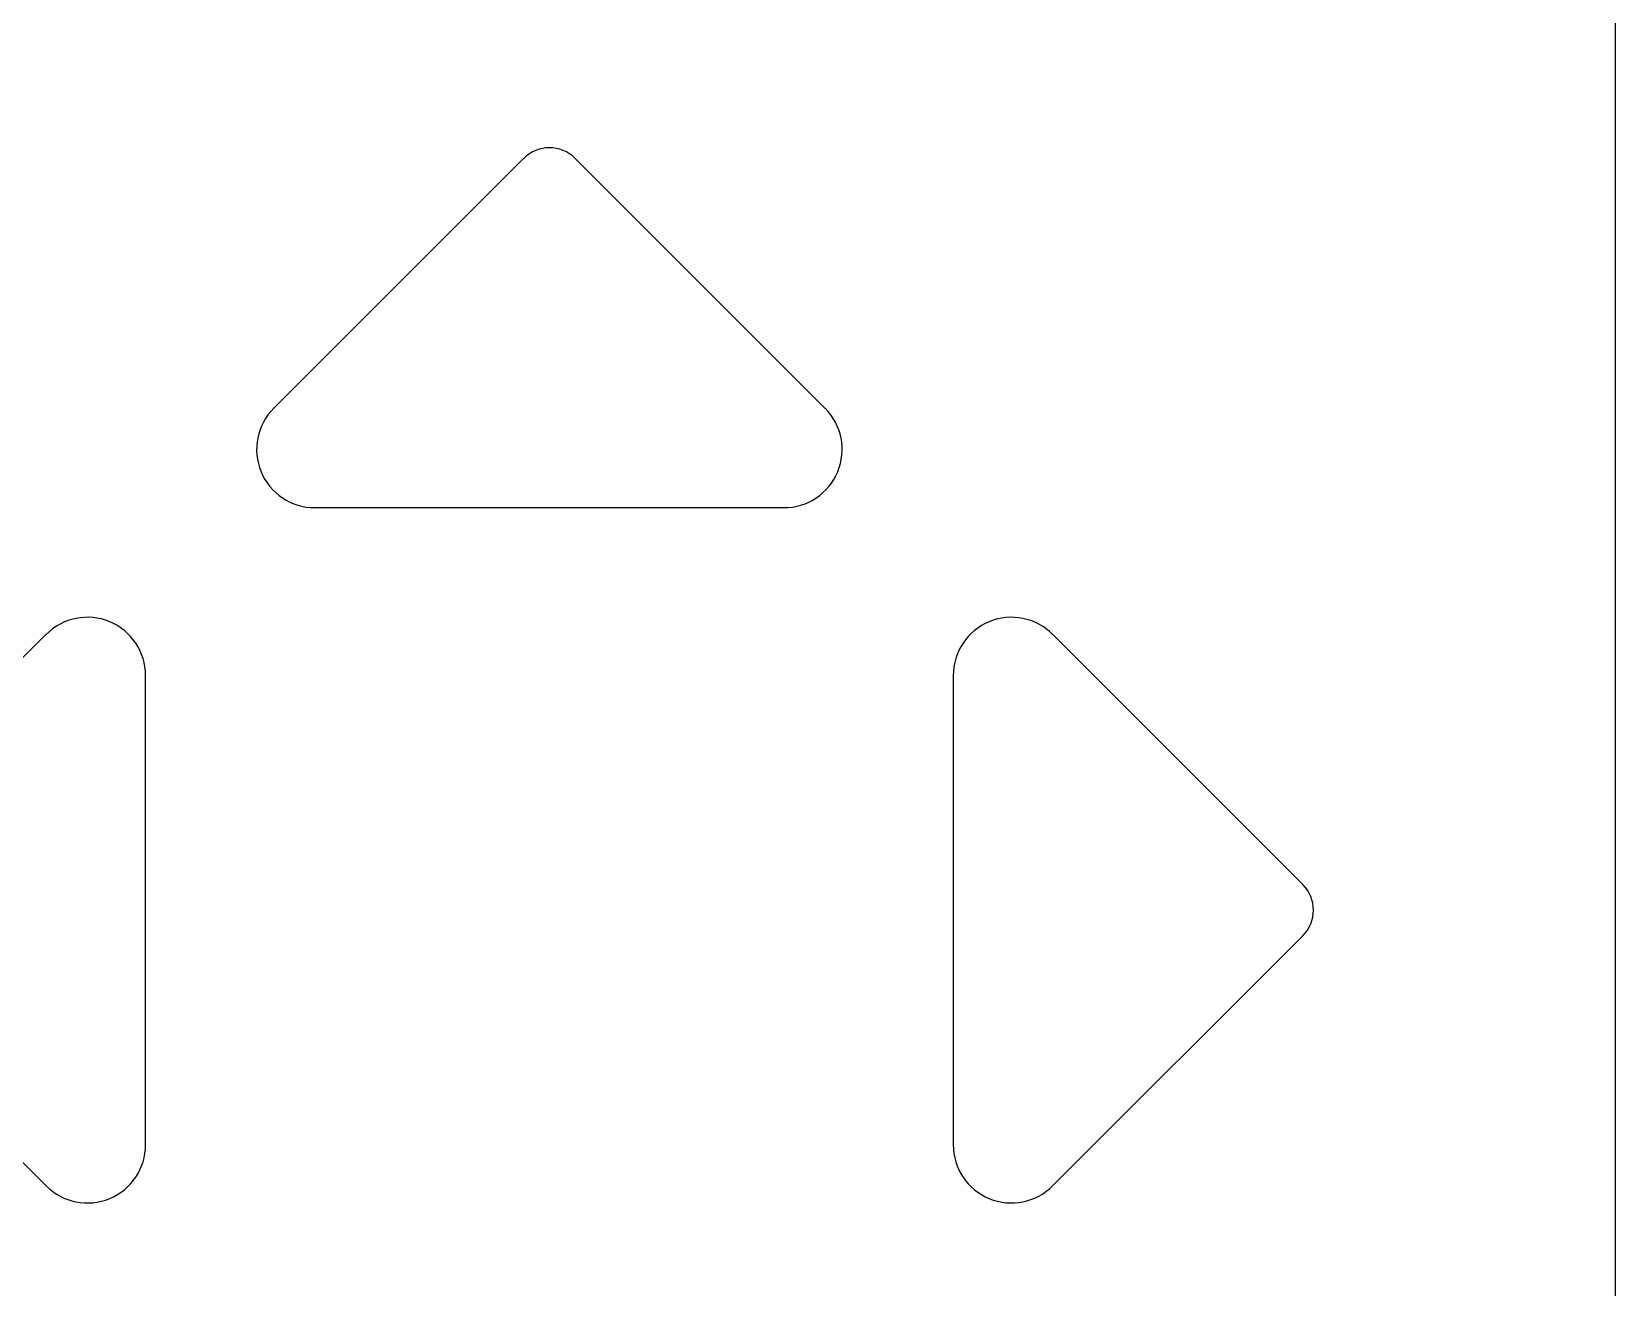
# Model space of a CAD drawing. Extents: x 0 to 420, y 0 to 297.
# Drawn here: x 186.53 to 208.3, y 202.39 to 219.65 of the extents above; entities that cross this region are included whole.
import ezdxf

# ---------------------------------------------------------------- set-up
doc = ezdxf.new("R2010")
doc.units = 0
doc.header["$LTSCALE"] = 23.1
doc.layers.add('10000_FRONT', color=7, linetype='CONTINUOUS')

msp = doc.modelspace()

# ---------------------------------------------------------------- linework, layer by layer
at = {"layer": '10000_FRONT', "color": 7, "linetype": 'CONTINUOUS'}
for p, q in [((208.298, 164.673), (208.298, 252.673)), ((193.294, 217.906), (189.858, 214.47)), ((197.437, 214.47), (194.001, 217.906)), ((190.424, 213.105), (196.871, 213.105)), ((186.732, 211.364), (183.294, 207.926)), ((204.001, 207.926), (200.563, 211.364)), ((188.098, 204.347), (188.098, 210.798)), ((199.198, 210.798), (199.198, 204.347)), ((183.294, 207.219), (186.732, 203.781)), ((200.563, 203.781), (204.001, 207.219))]:
    msp.add_line(p, q, dxfattribs=at)
for centre, radius, start, end in [((193.648, 217.553), 0.5, 45, 135), ((190.424, 213.905), 0.8, 135, 270), ((196.871, 213.905), 0.8, 270, 45), ((187.298, 210.798), 0.8, 0, 135), ((199.998, 210.798), 0.8, 45, 180), ((203.648, 207.573), 0.5, 315, 45), ((187.298, 204.347), 0.8, 225, 360), ((199.998, 204.347), 0.8, 180, 315)]:
    msp.add_arc(centre, radius, start, end, dxfattribs=at)

doc.saveas('drawing.dxf')
